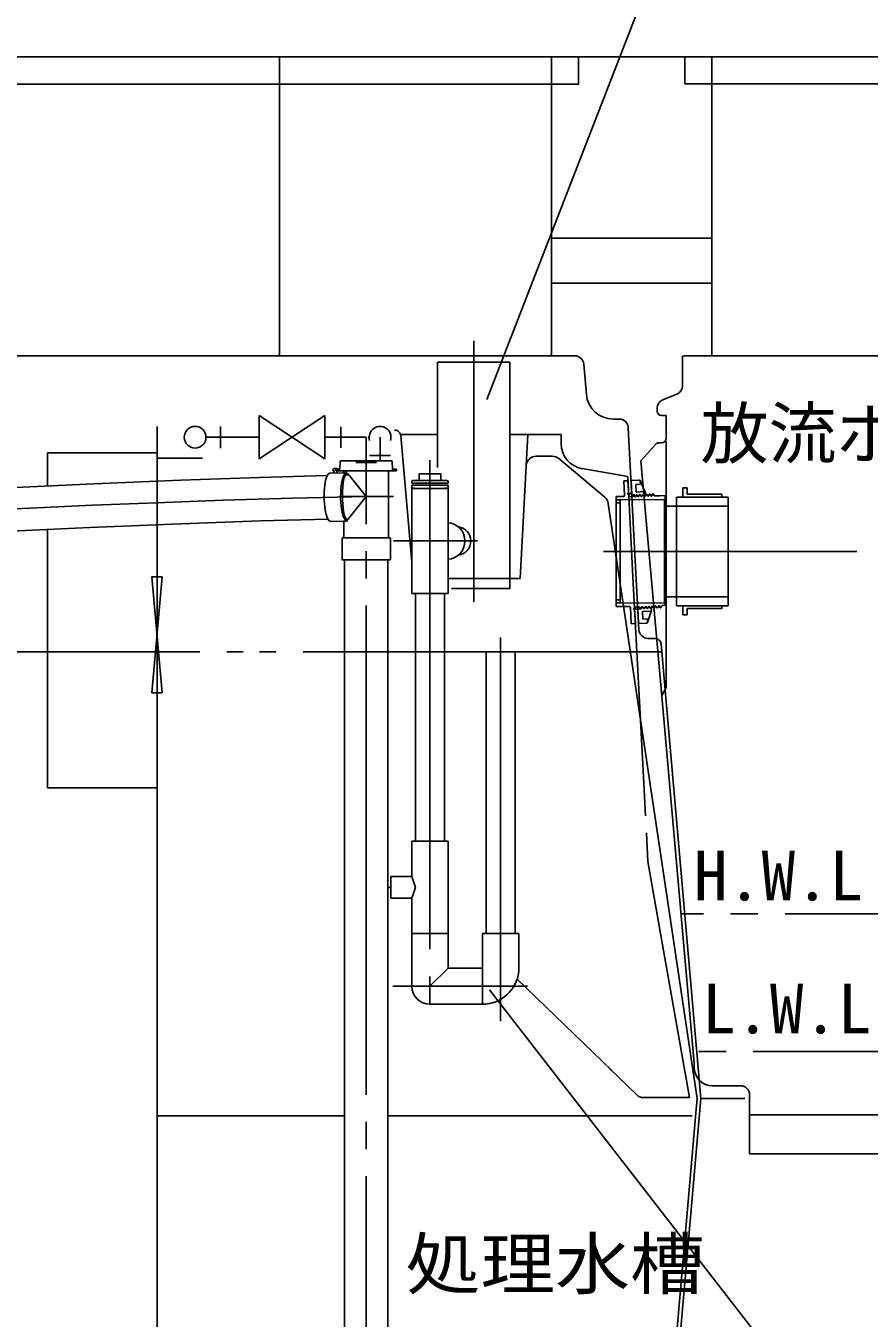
# Model space of a CAD drawing. Units: millimetres, scale not verified. Extents: x -8093 to 8093, y -5792 to 5792.
# Drawn here: x -5395 to -4464, y -2909 to -1482 of the extents above; entities that cross this region are included whole.
import ezdxf
from ezdxf.enums import TextEntityAlignment as Align

# ---------------------------------------------------------------- set-up
doc = ezdxf.new("R2010")
doc.units = ezdxf.units.MM
doc.header["$LTSCALE"] = 30
for name, pattern in [('CHAIN1', [8, 5, -1, 1, -1]), ('LONG_CHAIN', [21, 18, -1, 1, -1]), ('LONG_DASHED2', [13, 12, -1]), ('LONG_DOUBLE_CHAIN', [21.8, 18, -1, 0.6, -0.6, 0.6, -1])]:
    doc.linetypes.add(name, pattern=pattern)
doc.layers.add('0-1_00クル-フ-0躯体', color=3, linetype='Continuous', lineweight=25)
doc.layers.add('0-3_00クル-フ-1機器', color=5, linetype='Continuous', lineweight=25)
doc.styles.add('ＭＳ ゴシック', font='')
doc.styles.get('ＭＳ ゴシック').set_extended_font_data('MS Gothic')

msp = doc.modelspace()

# ---------------------------------------------------------------- linework, layer by layer
at = {"layer": '0-1_00クル-フ-0躯体', "color": 4}
for p, q in [((-4886.06, -1894.9), (-4703.11, -1423.73)), ((-4883.18, -2546.56), (-4518.88, -3016.52))]:
    msp.add_line(p, q, dxfattribs=at)
at = {"layer": '0-1_00クル-フ-0躯体', "linetype": 'LONG_CHAIN'}
for p, q in [((-5114.9, -1516.58), (-5114.9, -1846.58)), ((-4900.5, -1830.19), (-4900.5, -2118.31)), ((-5019.14, -3292.46), (-5019.14, -1962.48)), ((-4948.83, -1961.89), (-4948.83, -1988.58)), ((-4948.83, -1961.89), (-4948.83, -2581.27)), ((-4989.14, -2001.98), (-5046.51, -2001.98)), ((-4757.38, -2062.58), (-4597.63, -2062.58)), ((-4734.76, -2062.58), (-4477.87, -2062.58)), ((-4870.83, -2581.27), (-4870.83, -2157.53)), ((-4989.73, -2542.58), (-4841.31, -2542.58))]:
    msp.add_line(p, q, dxfattribs=at)
at = {"layer": '0-1_00クル-フ-0躯体'}
for p, q in [((-5440.73, -1846.58), (-4789.06, -1846.58)), ((-4940.5, -1853.58), (-4940.5, -1933.58)), ((-4860.5, -1853.58), (-4940.5, -1853.58)), ((-4860.5, -1853.58), (-4860.5, -1933.58)), ((-4670.13, -1846.58), (-4670.13, -1879.77)), ((-4669.13, -1846.58), (-4153.13, -1846.58)), ((-4657.81, -1846.58), (-4658.81, -1846.58)), ((-4779.1, -1855.71), (-4776.17, -1889.2)), ((-4676.47, -1889.07), (-4691.78, -1895.09)), ((-4698.13, -1904.4), (-4698.13, -1907.58)), ((-5249.89, -3358.59), (-5249.89, -1924.58)), ((-5179.91, -1924.59), (-5179.91, -1948.58)), ((-5179.91, -1924.94), (-5179.91, -1948.23)), ((-5137.12, -1960.57), (-5137.12, -1912.6)), ((-5064.66, -1912.6), (-5137.12, -1960.57)), ((-5064.66, -1960.57), (-5137.12, -1912.6)), ((-5064.66, -1960.57), (-5064.66, -1912.6)), ((-5047.13, -1948.08), (-5047.13, -1925.09)), ((-4746.28, -1916.58), (-4739.9, -1916.58)), ((-4718.22, -2149.11), (-4729.91, -1926.06)), ((-5195.9, -1936.58), (-5137.12, -1936.58)), ((-5064.66, -1936.58), (-5019.14, -1936.58)), ((-5019.14, -1962.48), (-5019.14, -1936.58)), ((-5017.05, -1936.58), (-5015.82, -1936.58)), ((-5003.83, -1962.48), (-5003.83, -1936.58)), ((-4940.5, -1933.58), (-4981.27, -1933.58)), ((-4981, -1934.97), (-4968.83, -2074.1)), ((-4803.82, -1933.58), (-4860.5, -1933.58)), ((-4860.5, -1933.58), (-4860.5, -2092.58)), ((-4840.86, -1933.58), (-4843.75, -1988.62)), ((-4803.82, -1933.58), (-4803.82, -1943.58)), ((-5370.74, -1953.58), (-5292.94, -1953.58)), ((-5370.74, -1990.16), (-5370.74, -1953.58)), ((-5249.89, -1953.58), (-5292.94, -1953.58)), ((-4688.13, -2212.69), (-4688.13, -1940.9)), ((-5199.9, -1959.58), (-5249.89, -1959.58)), ((-5047.7, -1963.43), (-5048.12, -1971.51)), ((-5046.7, -1962.48), (-4991.59, -1962.48)), ((-5007.65, -1964.57), (-5030.64, -1964.57)), ((-5015.32, -1956.69), (-4992.34, -1956.69)), ((-4990.59, -1963.43), (-4990.17, -1971.51)), ((-4813.81, -1957.58), (-4831.68, -1957.58)), ((-4755.9, -2002.82), (-4806.74, -1960.16)), ((-5041.09, -1975.77), (-5059.07, -1976.14)), ((-5055.77, -1975.57), (-5055.76, -1976.07)), ((-5052.65, -1971.98), (-5048.62, -1971.98)), ((-5052.65, -1973.48), (-5052.65, -1971.98)), ((-5052.65, -1973.48), (-4985.64, -1973.48)), ((-5050.27, -1975.46), (-5050.26, -1975.96)), ((-5041.09, -1973.48), (-5041.09, -1976.15)), ((-5038.13, -1978.14), (-5040.75, -1978.2)), ((-4994.64, -1973.48), (-4994.64, -2046.48)), ((-4985.64, -1971.98), (-4989.67, -1971.98)), ((-4985.64, -1973.48), (-4985.64, -1971.98)), ((-4960.83, -1976.8), (-4960.83, -1984.23)), ((-4936.83, -1976.8), (-4960.83, -1976.8)), ((-4936.83, -1976.8), (-4936.83, -1984.23)), ((-4780.68, -1971.16), (-4730.57, -1979.99)), ((-4968.83, -1985.37), (-4968.83, -1987.08)), ((-4968.83, -1987.08), (-4928.83, -1987.08)), ((-4968.83, -1989.58), (-4928.83, -1989.58)), ((-4968.83, -1989.58), (-4968.83, -1992.78)), ((-4968.83, -1992.78), (-4965.33, -1992.78)), ((-4968.83, -1993.08), (-4928.83, -1993.08)), ((-4968.83, -1993.08), (-4968.83, -2109.08)), ((-4929.97, -1984.23), (-4967.68, -1984.23)), ((-4965.33, -1993.08), (-4965.33, -1992.78)), ((-4932.33, -1992.78), (-4928.83, -1992.78)), ((-4932.33, -1993.08), (-4932.33, -1992.78)), ((-4928.83, -1985.37), (-4928.83, -1987.08)), ((-4928.83, -1989.58), (-4928.83, -1992.78)), ((-4928.83, -1993.08), (-4928.83, -2109.08)), ((-4843.75, -1988.62), (-4849.2, -2092.58)), ((-4730.3, -1984.51), (-4734.79, -1984.74)), ((-4729.47, -2000.46), (-4730.3, -1984.51)), ((-4726.78, -1984.83), (-4725.98, -2000.28)), ((-4726.3, -1984.31), (-4717.81, -1983.87)), ((-4721.58, -1988.57), (-4716.58, -1988.31)), ((-4721.58, -1988.57), (-4721.14, -1997.06)), ((-4712.15, -1996.59), (-4721.14, -1997.06)), ((-4716.94, -1984.29), (-4711.24, -1997.08)), ((-4716.77, -1984.67), (-4716.58, -1988.31)), ((-4711.1, -1997.54), (-4710.94, -2000.74)), ((-4669.81, -2002.58), (-4669.81, -1992.58)), ((-4669.81, -1992.58), (-4664.81, -1992.58)), ((-4664.81, -1999.58), (-4664.81, -1992.58)), ((-4752.09, -2009.62), (-4653.91, -2666.58)), ((-4743.24, -2001.9), (-4743.33, -2123.3)), ((-4743.25, -2009.09), (-4738.75, -2009.1)), ((-4743.24, -2001.9), (-4734.91, -2001.9)), ((-4743.24, -2005.82), (-4738.74, -2005.82)), ((-4738.74, -2005.82), (-4738.83, -2119.37)), ((-4738.74, -2005.82), (-4689.24, -2005.36)), ((-4731.09, -1999.08), (-4728.13, -1998.98)), ((-4727.04, -2002.66), (-4729.47, -2000.46)), ((-4722.78, -2000.12), (-4725.98, -2000.28)), ((-4724.91, -2000.52), (-4725.74, -2002.35)), ((-4724.02, -2000.48), (-4723, -2002.21)), ((-4721.28, -2000.34), (-4722.12, -2002.16)), ((-4720.4, -2000.29), (-4719.38, -2002.02)), ((-4717.66, -2000.15), (-4718.5, -2001.98)), ((-4716.78, -2000.1), (-4715.76, -2001.83)), ((-4714.04, -1999.96), (-4714.87, -2001.79)), ((-4713.15, -1999.92), (-4712.13, -2001.65)), ((-4711, -1999.54), (-4711.92, -1999.58)), ((-4710.41, -1999.78), (-4711.25, -2001.6)), ((-4709.53, -1999.73), (-4708.51, -2001.46)), ((-4706.79, -1999.59), (-4707.62, -2001.41)), ((-4705.9, -1999.54), (-4704.89, -2001.27)), ((-4703.17, -1999.4), (-4704, -2001.23)), ((-4702.28, -1999.35), (-4701.26, -2001.09)), ((-4697.18, -2001.14), (-4700.74, -2001.33)), ((-4698.99, -2001.24), (-4697.18, -2001.14)), ((-4697.18, -2001.14), (-4697.17, -2001.34)), ((-4697.17, -2001.34), (-4689.23, -2000.93)), ((-4697.17, -2001.34), (-4695.57, -2001.26)), ((-4689.94, -2005.37), (-4690.03, -2119.9)), ((-4689.24, -2000.93), (-4689.33, -2122.06)), ((-4676.81, -2002.58), (-4619.81, -2002.58)), ((-4676.81, -2002.58), (-4676.81, -2122.58)), ((-4664.81, -1999.58), (-4626.81, -1999.58)), ((-4626.81, -1999.58), (-4626.81, -2002.58)), ((-4619.81, -2002.58), (-4619.81, -2122.58)), ((-4689.25, -2012.58), (-4619.81, -2012.58)), ((-5370.74, -2323.58), (-5370.74, -2038.16)), ((-5040.86, -2029.08), (-5058.63, -2029.44)), ((-5043.64, -2046.48), (-5043.64, -2030.16)), ((-5039.23, -2027.05), (-5040.75, -2027.08)), ((-5045.79, -2071.68), (-5045.79, -2048.48)), ((-5044.64, -2047.48), (-5044.79, -2047.48)), ((-4993.64, -2047.48), (-5044.79, -2047.48)), ((-4993.49, -2047.48), (-4993.64, -2047.48)), ((-4992.49, -2071.68), (-4992.49, -2048.48)), ((-4992.79, -2071.98), (-5045.49, -2071.98)), ((-5043.14, -2071.98), (-5043.14, -3277.72)), ((-4995.14, -2071.98), (-4995.14, -3277.72)), ((-5255.58, -2218.58), (-5244.21, -2090.58)), ((-4849.2, -2092.58), (-4928.83, -2092.58)), ((-4928.83, -2092.58), (-4851.1, -2092.58)), ((-4928.83, -2109.08), (-4968.83, -2109.08)), ((-4964.83, -2382.58), (-4964.83, -2109.08)), ((-4932.83, -2382.58), (-4932.83, -2109.08)), ((-4743.33, -2116.1), (-4738.83, -2116.1)), ((-4743.33, -2119.37), (-4738.83, -2119.37)), ((-4743.33, -2123.3), (-4728.63, -2123.31)), ((-4738.83, -2119.37), (-4690.03, -2119.9)), ((-4728.63, -2123.31), (-4727.58, -2124.25)), ((-4727.58, -2124.25), (-4726.64, -2142.53)), ((-4720.77, -2123.91), (-4722.97, -2126.35)), ((-4720.77, -2123.91), (-4718.08, -2123.78)), ((-4719.34, -2125.89), (-4718.51, -2124.07)), ((-4716.62, -2125.73), (-4717.62, -2124.02)), ((-4715.74, -2125.68), (-4714.9, -2123.85)), ((-4713, -2125.54), (-4714.02, -2123.81)), ((-4712.11, -2125.49), (-4711.28, -2123.67)), ((-4709.38, -2125.35), (-4710.39, -2123.62)), ((-4708.49, -2125.31), (-4707.66, -2123.48)), ((-4705.75, -2125.16), (-4706.77, -2123.43)), ((-4704.5, -2125.37), (-4705.42, -2125.42)), ((-4704.87, -2125.12), (-4704.03, -2123.29)), ((-4704.39, -2127.37), (-4704.56, -2124.17)), ((-4702.13, -2124.98), (-4703.15, -2123.25)), ((-4701.24, -2124.93), (-4700.41, -2123.1)), ((-4698.5, -2124.79), (-4699.52, -2123.06)), ((-4697.62, -2124.74), (-4696.78, -2122.92)), ((-4694.88, -2124.6), (-4695.9, -2122.87)), ((-4693.99, -2124.56), (-4693.16, -2122.73)), ((-4692.73, -2122.44), (-4690.92, -2122.34)), ((-4690.93, -2122.14), (-4689.33, -2122.06)), ((-4690.92, -2122.34), (-4690.93, -2122.14)), ((-4689.33, -2120.6), (-4690.03, -2119.9)), ((-4689.32, -2112.58), (-4619.81, -2112.58)), ((-4676.81, -2122.58), (-4619.81, -2122.58)), ((-4669.81, -2122.58), (-4669.81, -2132.58)), ((-4664.81, -2125.58), (-4626.81, -2125.58)), ((-4664.81, -2125.58), (-4664.81, -2132.58)), ((-4626.81, -2122.58), (-4626.81, -2125.58)), ((-4724.44, -2126.08), (-4721.25, -2126.19)), ((-4722.96, -2126.5), (-4722.15, -2142.3)), ((-4716.28, -2126), (-4719.47, -2126.17)), ((-4718.68, -2141.62), (-4719.47, -2126.17)), ((-4705.34, -2128.42), (-4714.33, -2128.88)), ((-4713.89, -2137.37), (-4714.33, -2128.88)), ((-4713.89, -2137.37), (-4708.9, -2137.11)), ((-4708.71, -2140.75), (-4708.9, -2137.11)), ((-4708.84, -2141.14), (-4704.48, -2127.84)), ((-4669.81, -2132.58), (-4664.81, -2132.58)), ((-4722.15, -2142.3), (-4726.64, -2142.53)), ((-4718.15, -2142.1), (-4709.66, -2141.66)), ((-4708.24, -2158.58), (-4700.75, -2158.58)), ((-4649.89, -2666.58), (-4693.78, -2164.97)), ((-4886.83, -2173.58), (-4854.83, -2173.58)), ((-4886.83, -2484.58), (-4886.83, -2173.58)), ((-4854.83, -2484.58), (-4854.83, -2173.58)), ((-5244.21, -2218.58), (-5255.58, -2218.58)), ((-4693.1, -2221.61), (-4688.13, -2212.69)), ((-5249.89, -2323.58), (-5370.74, -2323.58)), ((-4968.83, -2382.58), (-4928.83, -2382.58)), ((-4968.83, -2421.58), (-4968.83, -2382.58)), ((-4928.83, -2484.58), (-4928.83, -2382.58)), ((-4991.83, -2421.58), (-4968.83, -2421.58)), ((-4995.14, -2433.58), (-4991.83, -2433.58)), ((-4991.83, -2445.58), (-4968.83, -2445.58)), ((-4928.83, -2484.58), (-4968.83, -2484.58)), ((-4928.83, -2484.58), (-4968.83, -2484.58)), ((-4968.83, -2542.58), (-4968.83, -2484.58)), ((-4928.83, -2484.58), (-4928.83, -2522.58)), ((-4890.83, -2484.58), (-4850.83, -2484.58)), ((-4890.83, -2562.58), (-4890.83, -2484.58)), ((-4850.83, -2526.58), (-4850.83, -2484.58)), ((-4948.83, -2542.58), (-4928.83, -2522.58)), ((-4948.83, -2562.58), (-4890.83, -2562.58)), ((-4637.13, -2652.58), (-4606.13, -2652.58)), ((-4649.89, -2666.58), (-4697.42, -3209.84)), ((-4653.91, -2666.58), (-4655.33, -2682.88)), ((-4649.89, -2666.58), (-4601.36, -2666.58)), ((-5249.89, -2685.79), (-5043.14, -2685.79)), ((-4995.14, -2685.79), (-4659.6, -2685.79)), ((-4655.33, -2682.88), (-4702.29, -3219.64)), ((-4256.13, -2684.58), (-4596.13, -2684.58)), ((-4257.13, -2727.58), (-4595.13, -2727.58))]:
    msp.add_line(p, q, dxfattribs=at)
at = {"layer": '0-1_00クル-フ-0躯体', "linetype": 'LONG_DASHED2'}
for p, q in [((-4940.5, -1933.58), (-4940.5, -1969.96)), ((-5043.64, -1973.48), (-5043.64, -1974.85)), ((-4724.78, -2090.58), (-4730.55, -1980.34)), ((-4896.29, -2051.08), (-4988.83, -2051.08)), ((-4860.5, -2092.58), (-4860.5, -2103.58)), ((-4714.3, -2290.58), (-4724.78, -2090.58)), ((-4860.5, -2103.58), (-4925.17, -2103.58)), ((-4710.94, -2354.59), (-4714.3, -2290.58)), ((-4708.29, -2405.12), (-4709.96, -2373.26)), ((-4708.29, -2405.12), (-4693.22, -2490.58)), ((-4693.22, -2490.58), (-4662.37, -2665.58)), ((-4747.87, -2636.22), (-4852.57, -2534.78)), ((-4751.34, -2632.86), (-4720.47, -2662.76)), ((-4713.51, -2665.58), (-4662.37, -2665.58))]:
    msp.add_line(p, q, dxfattribs=at)
at = {"layer": '0-1_00クル-フ-0躯体', "linetype": 'LONG_DOUBLE_CHAIN'}
msp.add_line((-6396.77, -2173.58), (-4693.03, -2173.58), dxfattribs=at)
at = {"layer": '0-1_00クル-フ-0躯体', "linetype": 'CHAIN1'}
for p, q in [((-4166.99, -2462.58), (-4671.76, -2462.58)), ((-4202.12, -2614.58), (-4658.28, -2614.58))]:
    msp.add_line(p, q, dxfattribs=at)
at = {"layer": '0-1_00クル-フ-0躯体'}
for points in [[(-4693.13, -1912.58), (-4688.13, -1912.58), (-4688.13, -1937.58)], [(-4698.3, -1943.19), (-4698.4, -1943.25), (-4698.49, -1943.3), (-4698.59, -1943.35), (-4698.68, -1943.4), (-4698.76, -1943.45), (-4698.83, -1943.51), (-4698.91, -1943.56), (-4698.98, -1943.61), (-4699.04, -1943.66), (-4699.1, -1943.71), (-4699.16, -1943.77), (-4699.22, -1943.82), (-4699.28, -1943.88), (-4699.34, -1943.93), (-4699.39, -1943.99), (-4699.43, -1944.04), (-4699.48, -1944.08), (-4699.51, -1944.12), (-4699.62, -1944.24), (-4716.13, -1962.58), (-4693.07, -2222.49)], [(-4693.13, -1942.58), (-4695.9, -1942.58), (-4695.96, -1942.58), (-4695.99, -1942.58), (-4696.02, -1942.58), (-4696.05, -1942.58), (-4696.09, -1942.58), (-4696.14, -1942.58), (-4696.18, -1942.59), (-4696.23, -1942.59), (-4696.27, -1942.59), (-4696.32, -1942.59), (-4696.37, -1942.6), (-4696.42, -1942.6), (-4696.47, -1942.61), (-4696.52, -1942.61), (-4696.58, -1942.62), (-4696.64, -1942.63), (-4696.71, -1942.64), (-4696.78, -1942.66), (-4696.85, -1942.67), (-4696.93, -1942.69), (-4697.01, -1942.71), (-4697.09, -1942.73), (-4697.17, -1942.75), (-4697.24, -1942.77), (-4697.31, -1942.78), (-4697.38, -1942.8), (-4697.44, -1942.82), (-4697.5, -1942.84), (-4697.56, -1942.86), (-4697.62, -1942.88), (-4697.68, -1942.91), (-4697.75, -1942.93), (-4697.82, -1942.97), (-4697.91, -1943.01), (-4698, -1943.05), (-4698.1, -1943.09), (-4698.2, -1943.14), (-4698.3, -1943.19)], [(-5825.35, -2011.28), (-5731.18, -2007.15), (-5630.37, -2002.49), (-5526.06, -1997.57), (-5421.4, -1992.68), (-5319.52, -1988.08), (-5223.57, -1984.06), (-5136.7, -1980.89), (-5062.06, -1978.85)], [(-5054.86, -1971.06), (-5055.84, -1972.08), (-5055.82, -1973.08)], [(-5054.86, -1971.06), (-5051.36, -1970.98), (-5050.34, -1971.96)], [(-5038.13, -1978.14), (-5019.14, -2001.98), (-5040.86, -2029.08)], [(-4734.91, -2001.9), (-4733.96, -2000.85), (-4734.79, -1984.74)], [(-5948.89, -2064.52), (-5813.26, -2058.64), (-5681.26, -2052.67), (-5554.6, -2046.81), (-5435, -2041.29), (-5324.17, -2036.31), (-5223.83, -2032.11), (-5135.69, -2028.88), (-5061.46, -2026.85)], [(-5244.21, -2090.58), (-5255.58, -2090.58), (-5244.21, -2218.58)], [(-4693.07, -2222.49), (-4657.13, -2627.58), (-4657.13, -2632.58)], [(-4991.83, -2445.58), (-4991.83, -2421.58), (-4991.83, -2445.58)], [(-4968.83, -2484.58), (-4968.83, -2445.58), (-4964.83, -2433.58), (-4968.83, -2421.58)], [(-4890.83, -2562.58), (-4890.83, -2522.58), (-4928.83, -2522.58)], [(-4596.13, -2662.58), (-4596.13, -2727.58), (-4595.13, -2727.58)]]:
    msp.add_lwpolyline(points, dxfattribs=at)
at = {"layer": '0-1_00クル-フ-0躯体', "linetype": 'LONG_CHAIN'}
msp.add_lwpolyline([(-5019.14, -2001.98), (-5100.01, -2003.89), (-5176.88, -2006.19), (-5250.4, -2008.81), (-5321.2, -2011.68), (-5389.93, -2014.73), (-5457.23, -2017.91), (-5523.74, -2021.14), (-5590.09, -2024.36), (-5656.93, -2027.52), (-5724.91, -2030.64), (-5794.69, -2033.76), (-5866.9, -2036.92), (-5942.2, -2040.16), (-6021.26, -2043.52), (-6104.71, -2047.04), (-6193.2, -2050.76)], dxfattribs=at)
at = {"layer": '0-1_00クル-フ-0躯体'}
msp.add_circle((-5207.9, -1936.58), 11.99, dxfattribs=at)
for centre, radius, start, end in [((-4789.06, -1856.58), 10, 5, 90), ((-4680.13, -1879.77), 10, 291.448, 0), ((-4746.28, -1886.58), 30, 185, 270), ((-4688.13, -1904.4), 10, 111.448, 180), ((-4693.13, -1907.58), 5, 180, 270), ((-5003.83, -1936.58), 11.99, 343.40184, 196.59816), ((-4739.9, -1926.58), 10, 3, 90), ((-4693.13, -1937.58), 5, 270, 0), ((-4775.82, -1943.58), 28.19, 180, 260), ((-5046.7, -1963.48), 1, 90, 177), ((-4991.59, -1963.48), 1, 3, 90), ((-4831.68, -1968.58), 11, 174.784, 177), ((-4831.68, -1968.58), 11, 90, 174.784), ((-4813.81, -1968.58), 11, 50, 90), ((-5055.8, -1974.32), 1.25, 271.17, 91.17), ((-5050.3, -1974.21), 1.25, 162.85414, 271.17), ((-5048.62, -1971.48), 0.5, 270, 357), ((-5044.64, -1974.85), 1, 271.17, 0), ((-4989.67, -1971.48), 0.5, 183, 270), ((-4967.68, -1985.37), 1.14, 90, 180), ((-4929.97, -1985.37), 1.14, 0, 90), ((-4728.2, -1996.98), 2, 272, 3), ((-4726.28, -1984.8), 0.5, 92.9578, 182.9578), ((-4717.77, -1984.89), 1.02, 12.39462, 92.41135), ((-4712.1, -1997.59), 1, 2.9578, 92.9578), ((-4762.97, -2011.24), 11, 8.5, 50), ((-4726.2, -2002.14), 0.5, 210.4578, 335.4578), ((-4724.45, -2000.73), 0.5, 30.4578, 155.4578), ((-4722.57, -2001.96), 0.5, 210.4578, 335.4578), ((-4720.83, -2000.54), 0.5, 30.4578, 155.4578), ((-4718.95, -2001.77), 0.5, 210.4578, 335.4578), ((-4717.21, -2000.36), 0.5, 30.4578, 155.4578), ((-4715.33, -2001.58), 0.5, 210.4578, 335.4578), ((-4713.58, -2000.17), 0.5, 30.4578, 155.4578), ((-4711.7, -2001.39), 0.5, 210.4578, 335.4578), ((-4709.96, -1999.98), 0.5, 30.4578, 155.4578), ((-4708.08, -2001.21), 0.5, 210.4578, 335.4578), ((-4706.33, -1999.8), 0.5, 30.4578, 155.4578), ((-4704.45, -2001.02), 0.5, 210.4578, 335.4578), ((-4702.71, -1999.61), 0.5, 30.4578, 155.4578), ((-4700.83, -2000.83), 0.5, 210.4578, 280.62797), ((-5044.64, -2030.16), 1, 0, 91.17), ((-5044.79, -2048.48), 1, 90, 180), ((-5044.64, -2046.48), 1, 270, 0), ((-4993.64, -2046.48), 1, 180, 270), ((-4993.49, -2048.48), 1, 0, 90), ((-5045.49, -2071.68), 0.3, 180, 270), ((-4992.79, -2071.68), 0.3, 270, 0), ((-4719.8, -2125.69), 0.5, 272.9578, 335.4578), ((-4718.06, -2124.27), 0.5, 30.4578, 155.4578), ((-4716.19, -2125.47), 0.5, 210.4578, 335.4578), ((-4714.45, -2124.06), 0.5, 30.4578, 155.4578), ((-4712.57, -2125.28), 0.5, 210.4578, 335.4578), ((-4710.82, -2123.87), 0.5, 30.4578, 155.4578), ((-4708.94, -2125.1), 0.5, 210.4578, 335.4578), ((-4707.2, -2123.69), 0.5, 30.4578, 155.4578), ((-4705.32, -2124.91), 0.5, 210.4578, 335.4578), ((-4703.58, -2123.5), 0.5, 30.4578, 155.4578), ((-4701.7, -2124.72), 0.5, 210.4578, 335.4578), ((-4699.95, -2123.31), 0.5, 30.4578, 155.4578), ((-4698.07, -2124.54), 0.5, 210.4578, 335.4578), ((-4696.33, -2123.12), 0.5, 30.4578, 155.4578), ((-4694.45, -2124.35), 0.5, 210.4578, 335.4578), ((-4692.71, -2122.94), 0.5, 92.9578, 155.4578), ((-4721.32, -2128.19), 2, 3, 88), ((-4705.39, -2127.42), 1, 272.9578, 2.9578), ((-4718.18, -2141.6), 0.5, 182.9578, 272.9578), ((-4708.24, -2148.58), 10, 183, 270), ((-4709.72, -2140.64), 1.02, 273.50425, 353.52098), ((-4700.75, -2165.58), 7, 5, 90), ((-4890.83, -2522.36), 40.22, 270, 353.97442), ((-4948.83, -2542.58), 20, 180, 270), ((-4637.13, -2632.58), 20, 180, 270), ((-4606.13, -2662.58), 10, 0, 90)]:
    msp.add_arc(centre, radius, start, end, dxfattribs=at)
at = {"layer": '0-1_00クル-フ-0躯体', "linetype": 'LONG_DASHED2'}
for centre, radius, start, end in [((-4987.98, -1935.58), 7, 8.213, 90), ((-4987.98, -1935.58), 7, 5, 8.213), ((-4713.51, -2655.58), 10, 225.907, 270)]:
    msp.add_arc(centre, radius, start, end, dxfattribs=at)
at = {"layer": '0-1_00クル-フ-0躯体'}
for centre, major_axis, ratio, start_param, end_param in [((-5058.95, -2002.84), (-0.35, 26.5), 0.25, 6.2831853, 9.424778), ((-5040.73, -2002.65), (-0.35, 26.5), 0.25, 5.9496904, 9.3528245), ((-5040.73, -2002.65), (-0.32, 24.5), 0.188776, 6.2177626, 9.3296118), ((-4928.99, -2051.08), (0, 19.99), 0.94, 3.150273, 6.2745049), ((-4918.73, -2051.08), (0, 15.66), 0.96, 3.2425602, 6.1822177)]:
    msp.add_ellipse(centre, major_axis=major_axis, ratio=ratio, start_param=start_param, end_param=end_param, dxfattribs=at)
at = {"layer": '0-3_00クル-フ-1機器', "color": 2}
for p, q in [((-3321.48, -1516.58), (-7739.19, -1516.58)), ((-4814.8, -1516.58), (-4814.8, -1846.58)), ((-4667.63, -1546.48), (-4667.63, -1516.58)), ((-4637.63, -1846.48), (-4637.63, -1516.58)), ((-4157.63, -1546.48), (-4667.63, -1546.48)), ((-4637.63, -1716.58), (-4814.8, -1716.58)), ((-4814.8, -1766.58), (-4637.63, -1766.58))]:
    msp.add_line(p, q, dxfattribs=at)
msp.add_lwpolyline([(-5444.8, -1516.58), (-5444.8, -1546.58), (-4784.8, -1546.58), (-4784.8, -1516.58)], dxfattribs=at)

# ---------------------------------------------------------------- texts
at = {"layer": '0-1_00クル-フ-0躯体', "color": 4, "style": 'ＭＳ ゴシック'}
for s, p in [('放流ポンプ槽', (-4650.2, -1976.1)), ('H.W.L', (-4657.8, -2464.42)), ('L.W.L', (-4648.69, -2611.22))]:
    msp.add_text(s, height=54.99, dxfattribs=at).set_placement(p, align=Align.BOTTOM_LEFT)
at = {"layer": '0-1_00クル-フ-0躯体', "color": 4, "style": 'ＭＳ ゴシック', "width": 1.1}
msp.add_text('処理水槽', height=54.99, dxfattribs=at).set_placement((-4975.61, -2893.18), align=Align.BOTTOM_LEFT)

doc.saveas('drawing.dxf')
